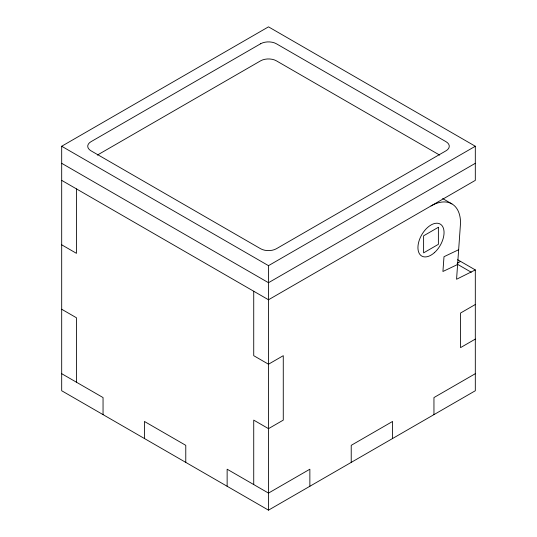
<?xml version="1.0" encoding="UTF-8"?>
<svg xmlns="http://www.w3.org/2000/svg" width="537" height="537" viewBox="0 0 537 537"><rect width="100%" height="100%" fill="white"/><g stroke="black" fill="none" stroke-linecap="round" stroke-linejoin="round"><path stroke-width="0.81" d="M457.638 259.713L475.312 269.923L475.312 390.748L268.5 510.15L61.688 390.748L61.688 146.252L268.5 26.85L475.312 146.252L475.312 180.365L268.5 299.774L61.688 180.365M97.345 155.092L260.62 60.822A11.143 6.431 0 0 1 276.38 60.822L439.655 155.092M61.688 146.252L268.5 265.654L475.312 146.252M475.312 163.308L268.5 282.71L61.688 163.308M457.182 263.331L460.538 261.391M430.996 205.953A41.785 24.125 -60 0 1 460.538 223.009L456.564 279.26L475.312 269.923M475.312 304.513L460.538 313.037L460.538 347.627L475.312 339.102M475.312 373.692L433.95 397.568L433.95 414.631M458.712 249.698L443.998 256.706L442.924 271.487L457.638 264.479M442.656 198.556L451.886 203.885M457.215 264.13L471.285 272.252M61.688 244.812L76.462 253.336L76.462 188.896M61.688 309.252L76.462 317.776L76.462 382.216M61.688 373.692L103.05 397.568L103.05 414.631M392.587 438.507L392.587 421.451L351.225 445.334L351.225 462.391M309.862 486.267L309.862 469.21L268.5 493.094L227.138 469.21L227.138 486.267M268.5 265.654L268.5 510.15M253.726 291.242L253.726 355.682L268.5 364.214L283.274 355.682L283.274 420.122L268.5 428.654L253.726 420.122L253.726 484.562M185.775 462.391L185.775 445.334L144.413 421.451L144.413 438.507M260.62 43.766L90.988 141.701A11.143 6.431 0 0 0 90.988 150.803L260.62 248.738A11.143 6.431 0 0 0 276.38 248.738L446.012 150.803A11.143 6.431 0 0 0 446.012 141.701L276.38 43.766A11.143 6.431 0 0 0 260.62 43.766M438.38 227.279L423.612 235.803L423.612 252.867L438.38 244.335L438.38 227.279M434.373 252.685A18.466 10.659 -60 0 0 440.226 224.077A18.466 10.659 -60 0 0 418.383 243.449A18.466 10.659 -60 0 0 434.373 252.685"/></g></svg>
